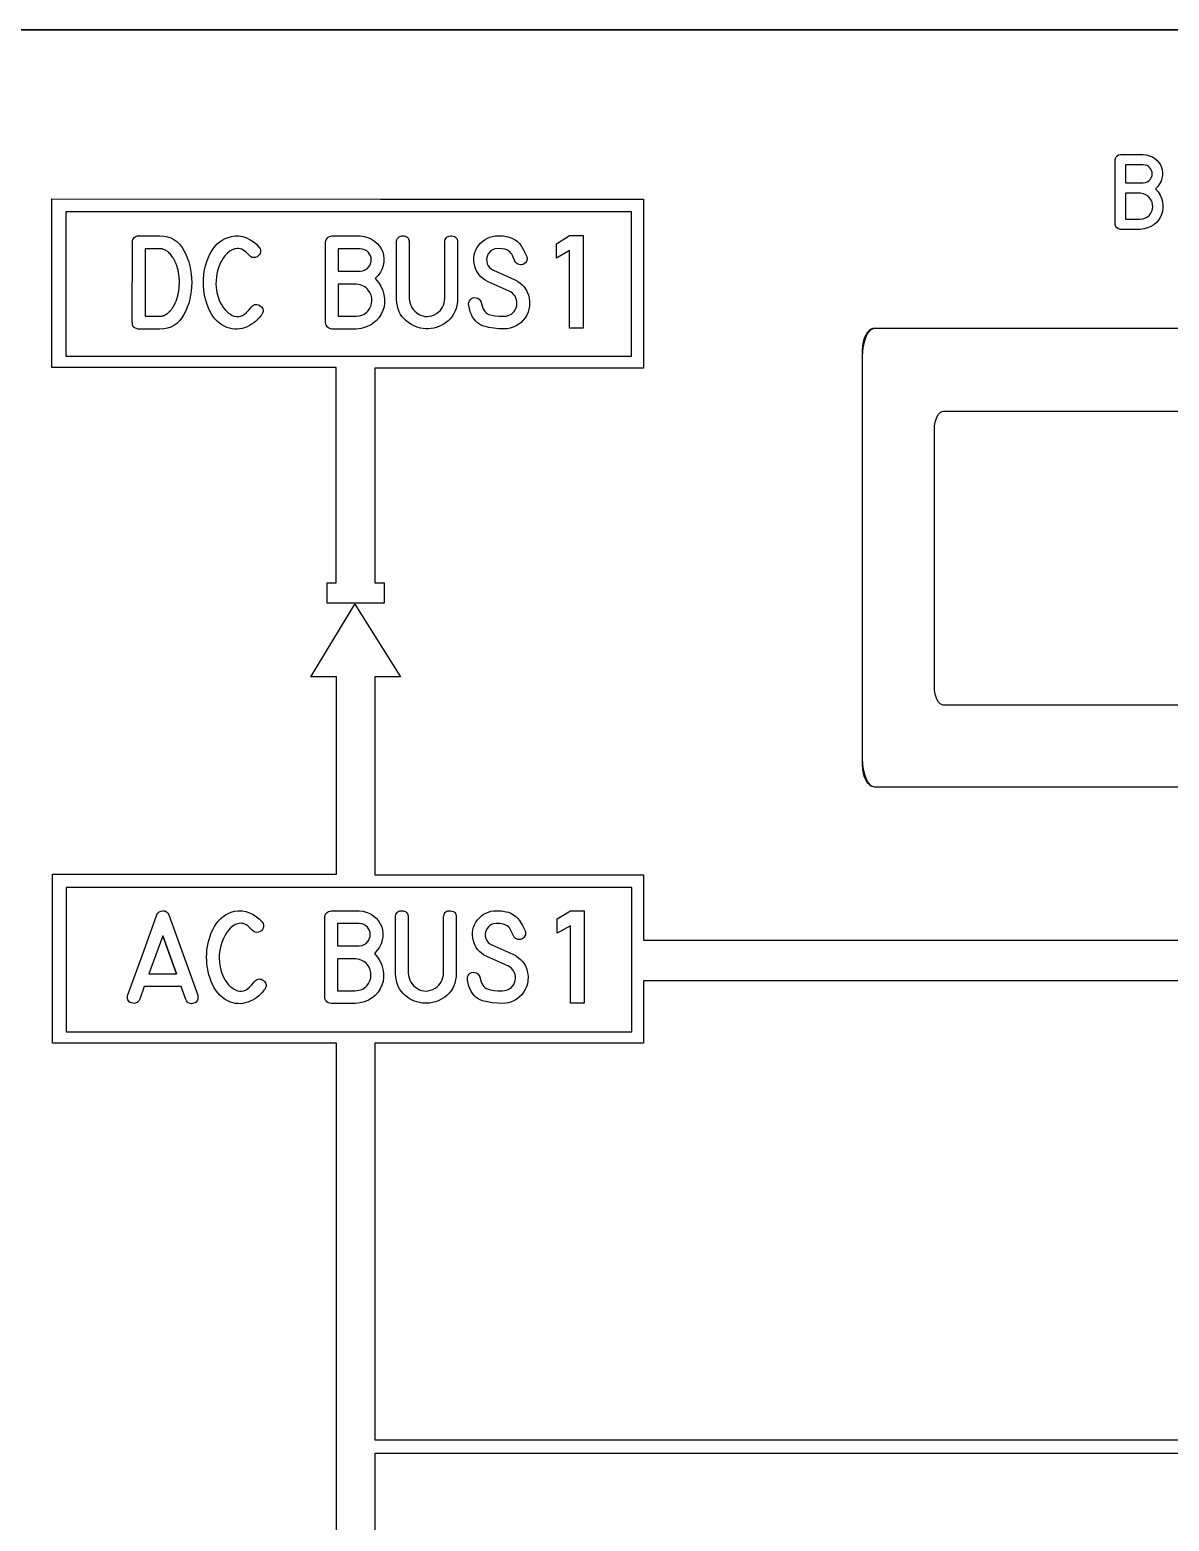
# Model space of a CAD drawing. Extents: x 27 to 704, y 10 to 614.
# Drawn here: x 251.2 to 301.4, y 299.1 to 364.7 of the extents above; entities that cross this region are included whole.
import ezdxf

# ---------------------------------------------------------------- set-up
doc = ezdxf.new("R2010")
doc.units = 0
for name, color, linetype in [('_BACKPANEL', 5, 'CONTINUOUS'), ('_ENGRAVING', 105, 'CONTINUOUS'), ('_TOPLAYER', 1, 'CONTINUOUS')]:
    doc.layers.add(name, color=color, linetype=linetype)

msp = doc.modelspace()

# ---------------------------------------------------------------- linework, layer by layer
at = {"layer": '_BACKPANEL'}
msp.add_lwpolyline([(526.323, 364.71), (526.323, 359.871), (526.323, 350.191), (526.323, 340.512), (526.323, 267.915), (526.323, 258.235), (203.984, 258.235), (203.984, 267.915), (203.984, 340.512), (203.984, 350.191), (203.984, 359.871), (203.984, 364.71)], close=True, dxfattribs=at)
msp.add_lwpolyline([(318.873, 331.383), (288.399, 331.383), (288.345, 331.388), (288.293, 331.403), (288.243, 331.427), (288.195, 331.46), (288.106, 331.551), (288.028, 331.671), (287.964, 331.816), (287.916, 331.983), (287.885, 332.168), (287.875, 332.366), (287.875, 350.6), (287.885, 350.798), (287.916, 350.983), (287.964, 351.15), (288.028, 351.295), (288.106, 351.415), (288.195, 351.506), (288.243, 351.539), (288.293, 351.563), (288.345, 351.578), (288.399, 351.583), (318.873, 351.583)], dxfattribs=at)
at = {"layer": '_ENGRAVING'}
for points in [[(300.232, 359.231), (300.379, 359.21), (300.514, 359.172), (300.637, 359.117), (300.747, 359.046), (300.844, 358.962), (300.924, 358.87), (300.989, 358.77), (301.037, 358.661), (301.068, 358.547), (301.083, 358.429), (301.079, 358.307), (301.059, 358.182), (301.019, 358.058), (300.958, 357.938), (300.876, 357.824), (300.774, 357.715), (300.886, 357.582), (300.976, 357.443), (301.041, 357.299), (301.084, 357.15), (301.104, 357.001), (301.105, 356.857), (301.085, 356.718), (301.046, 356.583), (300.987, 356.457), (300.91, 356.34), (300.815, 356.233), (300.701, 356.136), (300.571, 356.054), (300.427, 355.992), (300.267, 355.95), (300.093, 355.928), (300.088, 355.928), (299.23, 355.928), (299.141, 355.952), (299.074, 355.997), (299.027, 356.064), (299.001, 356.152), (299.001, 359.002), (299.026, 359.092), (299.046, 359.128), (299.072, 359.16), (299.14, 359.206), (299.23, 359.231)], [(300.232, 358.773), (299.458, 358.773), (299.458, 357.978), (300.237, 357.978), (300.33, 357.995), (300.411, 358.025), (300.479, 358.067), (300.534, 358.122), (300.577, 358.185), (300.607, 358.25), (300.625, 358.317), (300.63, 358.387), (300.622, 358.456), (300.603, 358.522), (300.571, 358.585), (300.527, 358.645), (300.471, 358.697), (300.403, 358.736), (300.324, 358.761)], [(266.641, 357.262), (278.221, 357.262), (278.221, 349.825), (266.392, 349.825), (266.392, 348.827), (266.39, 340.371), (266.81, 340.371), (266.81, 339.471), (264.288, 339.471), (264.288, 340.371), (264.695, 340.371), (264.687, 349.846), (252.173, 349.846), (252.173, 357.282)], [(300.088, 356.384), (300.217, 356.4), (300.33, 356.434), (300.426, 356.488), (300.506, 356.562), (300.569, 356.647), (300.615, 356.737), (300.644, 356.831), (300.655, 356.93), (300.649, 357.03), (300.626, 357.126), (300.584, 357.22), (300.526, 357.31), (300.449, 357.39), (300.353, 357.453), (300.24, 357.497), (300.108, 357.525), (299.458, 357.525), (299.458, 356.384)], [(252.787, 350.346), (277.698, 350.346), (277.698, 356.696), (252.787, 356.696)], [(255.992, 355.647), (256.932, 355.647), (257.102, 355.637), (257.261, 355.607), (257.409, 355.556), (257.545, 355.486), (257.671, 355.396), (257.786, 355.286), (257.89, 355.156), (257.983, 355.005), (258.064, 354.843), (258.135, 354.677), (258.196, 354.506), (258.245, 354.332), (258.283, 354.153), (258.31, 353.971), (258.327, 353.785), (258.332, 353.594), (258.327, 353.404), (258.31, 353.217), (258.283, 353.035), (258.244, 352.857), (258.195, 352.682), (258.135, 352.512), (258.064, 352.346), (257.982, 352.183), (257.889, 352.033), (257.785, 351.903), (257.67, 351.792), (257.544, 351.702), (257.407, 351.632), (257.26, 351.582), (257.102, 351.552), (256.932, 351.542), (255.992, 351.542), (255.996, 351.542), (255.992, 351.542), (255.92, 351.554), (255.829, 351.59), (255.794, 351.616), (255.765, 351.647), (255.742, 351.684), (255.726, 351.726), (255.714, 351.827), (255.712, 351.827), (255.714, 355.366), (255.712, 355.382), (255.72, 355.435), (255.737, 355.484), (255.763, 355.529), (255.799, 355.569), (255.842, 355.603), (255.888, 355.627), (255.939, 355.642), (255.994, 355.647)], [(261.413, 352.183), (261.395, 352.157), (261.385, 352.143), (261.377, 352.131), (261.306, 352.042), (261.23, 351.959), (261.148, 351.883), (261.061, 351.814), (260.968, 351.751), (260.871, 351.695), (260.768, 351.646), (260.659, 351.603), (260.548, 351.57), (260.438, 351.548), (260.328, 351.537), (260.218, 351.539), (260.109, 351.552), (260, 351.576), (259.892, 351.612), (259.784, 351.66), (259.662, 351.728), (259.55, 351.807), (259.445, 351.897), (259.349, 351.998), (259.261, 352.11), (259.182, 352.232), (259.111, 352.366), (259.048, 352.51), (258.993, 352.661), (258.947, 352.813), (258.909, 352.966), (258.88, 353.121), (258.859, 353.277), (258.846, 353.435), (258.842, 353.595), (258.846, 353.756), (258.859, 353.916), (258.88, 354.072), (258.909, 354.226), (258.947, 354.376), (258.994, 354.522), (259.049, 354.666), (259.113, 354.806), (259.186, 354.943), (259.267, 355.072), (259.356, 355.188), (259.454, 355.292), (259.561, 355.383), (259.677, 355.461), (259.801, 355.527), (259.934, 355.58), (260.075, 355.621), (260.243, 355.646), (260.41, 355.643), (260.577, 355.613), (260.744, 355.555), (260.903, 355.477), (261.048, 355.383), (261.177, 355.276), (261.291, 355.154), (261.301, 355.14), (261.338, 355.078), (261.357, 355.014), (261.357, 354.946), (261.339, 354.876), (261.307, 354.811), (261.263, 354.759), (261.208, 354.721), (261.141, 354.697), (261.066, 354.687), (260.994, 354.7), (260.924, 354.733), (260.858, 354.789), (260.725, 354.925), (260.66, 354.978), (260.595, 355.02), (260.531, 355.053), (260.468, 355.075), (260.405, 355.087), (260.343, 355.089), (260.222, 355.072), (260.108, 355.032), (260.001, 354.97), (259.899, 354.885), (259.806, 354.782), (259.72, 354.666), (259.643, 354.535), (259.574, 354.392), (259.515, 354.244), (259.469, 354.101), (259.435, 353.962), (259.414, 353.829), (259.401, 353.682), (259.398, 353.535), (259.405, 353.388), (259.421, 353.241), (259.449, 353.095), (259.488, 352.954), (259.539, 352.817), (259.602, 352.684), (259.664, 352.575), (259.73, 352.477), (259.799, 352.39), (259.873, 352.313), (259.95, 352.247), (260.032, 352.191), (260.117, 352.146), (260.206, 352.112), (260.297, 352.092), (260.387, 352.091), (260.477, 352.107), (260.566, 352.142), (260.655, 352.195), (260.743, 352.266), (260.831, 352.355), (260.918, 352.462), (260.956, 352.514), (261.003, 352.56), (261.051, 352.595), (261.099, 352.618), (261.149, 352.629), (261.199, 352.629), (261.249, 352.616), (261.3, 352.593), (261.352, 352.557), (261.399, 352.515), (261.434, 352.472), (261.458, 352.427), (261.472, 352.381), (261.474, 352.334), (261.465, 352.285), (261.444, 352.235)], [(265.743, 355.647), (265.925, 355.62), (266.092, 355.573), (266.244, 355.505), (266.381, 355.416), (266.5, 355.312), (266.6, 355.197), (266.679, 355.073), (266.739, 354.938), (266.778, 354.796), (266.796, 354.649), (266.792, 354.498), (266.766, 354.343), (266.717, 354.188), (266.641, 354.04), (266.54, 353.898), (266.414, 353.763), (266.553, 353.597), (266.663, 353.425), (266.745, 353.246), (266.797, 353.061), (266.822, 352.876), (266.823, 352.697), (266.799, 352.524), (266.75, 352.357), (266.677, 352.199), (266.582, 352.054), (266.464, 351.921), (266.324, 351.8), (266.246, 351.746), (266.163, 351.699), (265.984, 351.622), (265.786, 351.569), (265.571, 351.542), (265.565, 351.542), (264.503, 351.542), (264.445, 351.554), (264.393, 351.572), (264.348, 351.597), (264.309, 351.629), (264.277, 351.667), (264.251, 351.711), (264.232, 351.763), (264.219, 351.821), (264.219, 355.362), (264.231, 355.421), (264.25, 355.473), (264.275, 355.519), (264.307, 355.557), (264.346, 355.59), (264.391, 355.615), (264.444, 355.634), (264.503, 355.647)], [(270.04, 352.895), (270.04, 352.855), (270.032, 352.734), (270.005, 352.586), (269.969, 352.448), (269.922, 352.32), (269.864, 352.202), (269.797, 352.093), (269.718, 351.995), (269.63, 351.907), (269.53, 351.83), (269.425, 351.761), (269.318, 351.703), (269.21, 351.655), (269.099, 351.616), (268.987, 351.586), (268.873, 351.567), (268.757, 351.557), (268.64, 351.557), (268.523, 351.567), (268.408, 351.586), (268.296, 351.615), (268.187, 351.653), (268.08, 351.701), (267.976, 351.759), (267.874, 351.826), (267.774, 351.903), (267.682, 351.989), (267.601, 352.085), (267.53, 352.19), (267.472, 352.304), (267.424, 352.428), (267.387, 352.561), (267.362, 352.703), (267.348, 352.855), (267.348, 352.895), (267.348, 355.366), (267.354, 355.423), (267.37, 355.474), (267.396, 355.523), (267.426, 355.564), (267.46, 355.596), (267.498, 355.621), (267.539, 355.638), (267.585, 355.647), (267.635, 355.648), (267.688, 355.641), (267.741, 355.627), (267.786, 355.607), (267.824, 355.581), (267.855, 355.55), (267.88, 355.513), (267.897, 355.47), (267.908, 355.421), (267.911, 355.366), (267.911, 352.895), (267.924, 352.783), (267.948, 352.679), (267.982, 352.582), (268.027, 352.492), (268.083, 352.409), (268.15, 352.334), (268.227, 352.266), (268.315, 352.205), (268.41, 352.156), (268.505, 352.121), (268.602, 352.101), (268.7, 352.096), (268.799, 352.106), (268.899, 352.131), (269, 352.171), (269.103, 352.225), (269.19, 352.285), (269.264, 352.352), (269.326, 352.427), (269.376, 352.51), (269.415, 352.599), (269.445, 352.693), (269.466, 352.792), (269.479, 352.895), (269.479, 355.366), (269.483, 355.42), (269.497, 355.478), (269.519, 355.526), (269.546, 355.567), (269.581, 355.599), (269.622, 355.623), (269.669, 355.638), (269.723, 355.644), (269.784, 355.643), (269.844, 355.633), (269.896, 355.616), (269.94, 355.592), (269.976, 355.561), (270.004, 355.523), (270.024, 355.478), (270.036, 355.426), (270.04, 355.366)], [(272.536, 353.727), (272.567, 353.713), (272.603, 353.694), (272.635, 353.676), (272.666, 353.657), (272.699, 353.638), (272.793, 353.57), (272.878, 353.496), (272.953, 353.415), (273.019, 353.328), (273.076, 353.234), (273.123, 353.135), (273.16, 353.029), (273.188, 352.917), (273.21, 352.734), (273.204, 352.546), (273.181, 352.412), (273.141, 352.284), (273.085, 352.16), (273.014, 352.042), (272.929, 351.933), (272.835, 351.837), (272.73, 351.754), (272.615, 351.684), (272.485, 351.625), (272.353, 351.582), (272.219, 351.556), (272.082, 351.548), (271.853, 351.555), (271.63, 351.578), (271.411, 351.615), (271.198, 351.667), (271.096, 351.703), (271.002, 351.752), (270.916, 351.813), (270.837, 351.886), (270.765, 351.972), (270.702, 352.071), (270.645, 352.182), (270.597, 352.306), (270.561, 352.442), (270.533, 352.582), (270.526, 352.652), (270.536, 352.718), (270.561, 352.779), (270.604, 352.837), (270.657, 352.883), (270.717, 352.913), (270.782, 352.925), (270.854, 352.921), (270.927, 352.897), (270.988, 352.856), (271.037, 352.798), (271.074, 352.724), (271.08, 352.706), (271.137, 352.511), (271.172, 352.43), (271.211, 352.359), (271.255, 352.3), (271.304, 352.251), (271.357, 352.214), (271.414, 352.187), (271.545, 352.151), (271.7, 352.126), (271.877, 352.113), (272.078, 352.111), (272.172, 352.117), (272.259, 352.134), (272.337, 352.163), (272.408, 352.203), (272.472, 352.255), (272.527, 352.319), (272.575, 352.393), (272.615, 352.48), (272.641, 352.563), (272.652, 352.648), (272.651, 352.734), (272.635, 352.822), (272.608, 352.907), (272.57, 352.984), (272.521, 353.054), (272.462, 353.117), (272.395, 353.166), (272.31, 353.211), (271.385, 353.618), (271.355, 353.634), (271.248, 353.698), (271.15, 353.767), (271.064, 353.843), (270.988, 353.925), (270.923, 354.014), (270.869, 354.109), (270.825, 354.21), (270.792, 354.318), (270.766, 354.444), (270.754, 354.568), (270.756, 354.688), (270.772, 354.805), (270.803, 354.918), (270.847, 355.028), (270.906, 355.135), (270.979, 355.239), (271.062, 355.334), (271.152, 355.417), (271.248, 355.487), (271.35, 355.545), (271.458, 355.589), (271.573, 355.621), (271.694, 355.64), (271.821, 355.647), (272.04, 355.641), (272.248, 355.601), (272.348, 355.576), (272.45, 355.536), (272.568, 355.472), (272.672, 355.396), (272.761, 355.309), (272.835, 355.212), (272.962, 354.997), (273.077, 354.765), (273.095, 354.713), (273.102, 354.665), (273.101, 354.619), (273.092, 354.575), (273.075, 354.534), (273.025, 354.458), (272.983, 354.422), (272.93, 354.391), (272.874, 354.374), (272.816, 354.369), (272.755, 354.378), (272.697, 354.398), (272.646, 354.432), (272.602, 354.479), (272.565, 354.538), (272.455, 354.776), (272.422, 354.834), (272.384, 354.887), (272.34, 354.935), (272.29, 354.977), (272.205, 355.024), (272.114, 355.057), (271.984, 355.079), (271.801, 355.085), (271.675, 355.069), (271.618, 355.051), (271.565, 355.025), (271.515, 354.993), (271.47, 354.953), (271.391, 354.853), (271.351, 354.778), (271.326, 354.698), (271.315, 354.614), (271.32, 354.526), (271.343, 354.421), (271.385, 354.329), (271.447, 354.249), (271.527, 354.181), (271.545, 354.168), (271.567, 354.155), (271.589, 354.145), (271.613, 354.135)], [(275.575, 351.584), (274.971, 351.584), (274.971, 354.997), (274.393, 354.669), (274.393, 355.297), (274.971, 355.655), (275.575, 355.655)], [(256.932, 352.107), (256.94, 352.107), (256.95, 352.107), (256.957, 352.108), (256.966, 352.109), (256.975, 352.11), (256.986, 352.111), (256.994, 352.112), (257.004, 352.113), (257.012, 352.114), (257.022, 352.115), (257.038, 352.119), (257.046, 352.122), (257.056, 352.127), (257.065, 352.128), (257.076, 352.131), (257.084, 352.133), (257.094, 352.137), (257.112, 352.145), (257.132, 352.153), (257.14, 352.156), (257.15, 352.161), (257.166, 352.171), (257.186, 352.181), (257.194, 352.186), (257.204, 352.193), (257.222, 352.205), (257.231, 352.21), (257.242, 352.217), (257.25, 352.223), (257.26, 352.231), (257.268, 352.236), (257.278, 352.243), (257.298, 352.259), (257.314, 352.275), (257.322, 352.284), (257.332, 352.294), (257.34, 352.302), (257.35, 352.312), (257.368, 352.328), (257.376, 352.336), (257.386, 352.346), (257.394, 352.355), (257.404, 352.366), (257.42, 352.386), (257.437, 352.408), (257.453, 352.43), (257.461, 352.441), (257.471, 352.452), (257.478, 352.464), (257.487, 352.476), (257.494, 352.489), (257.503, 352.502), (257.519, 352.526), (257.526, 352.539), (257.535, 352.552), (257.542, 352.565), (257.551, 352.578), (257.563, 352.604), (257.57, 352.618), (257.579, 352.634), (257.586, 352.647), (257.595, 352.662), (257.6, 352.676), (257.607, 352.692), (257.621, 352.722), (257.635, 352.754), (257.64, 352.77), (257.647, 352.787), (257.652, 352.803), (257.659, 352.821), (257.669, 352.853), (257.674, 352.869), (257.681, 352.887), (257.691, 352.921), (257.703, 352.955), (257.706, 352.972), (257.711, 352.991), (257.715, 353.008), (257.721, 353.027), (257.724, 353.042), (257.729, 353.061), (257.735, 353.099), (257.738, 353.116), (257.743, 353.135), (257.745, 353.152), (257.749, 353.171), (257.755, 353.209), (257.758, 353.227), (257.763, 353.248), (257.767, 353.286), (257.768, 353.303), (257.771, 353.324), (257.775, 353.362), (257.777, 353.4), (257.779, 353.44), (257.781, 353.478), (257.782, 353.497), (257.785, 353.518), (257.786, 353.535), (257.787, 353.556), (257.787, 353.574), (257.787, 353.594), (257.787, 353.613), (257.787, 353.632), (257.786, 353.651), (257.785, 353.672), (257.785, 353.69), (257.785, 353.711), (257.781, 353.751), (257.779, 353.787), (257.775, 353.829), (257.773, 353.865), (257.769, 353.903), (257.766, 353.921), (257.765, 353.941), (257.757, 353.979), (257.753, 353.996), (257.751, 354.015), (257.745, 354.053), (257.739, 354.091), (257.729, 354.127), (257.723, 354.161), (257.717, 354.178), (257.713, 354.198), (257.707, 354.215), (257.703, 354.234), (257.693, 354.268), (257.683, 354.302), (257.676, 354.317), (257.671, 354.334), (257.659, 354.368), (257.647, 354.4), (257.64, 354.415), (257.635, 354.432), (257.627, 354.446), (257.621, 354.462), (257.607, 354.492), (257.595, 354.52), (257.581, 354.55), (257.573, 354.563), (257.567, 354.576), (257.551, 354.604), (257.535, 354.63), (257.526, 354.643), (257.519, 354.657), (257.503, 354.681), (257.495, 354.693), (257.489, 354.705), (257.455, 354.751), (257.423, 354.795), (257.388, 354.835), (257.352, 354.873), (257.318, 354.907), (257.28, 354.937), (257.242, 354.967), (257.204, 354.993), (257.168, 355.015), (257.132, 355.033), (257.094, 355.047), (257.056, 355.061), (257.038, 355.066), (257.022, 355.073), (256.986, 355.079), (256.95, 355.081), (256.94, 355.081), (256.932, 355.081), (256.273, 355.081), (256.273, 352.107)], [(265.743, 355.077), (264.784, 355.077), (264.784, 354.089), (265.749, 354.089), (265.865, 354.11), (265.965, 354.147), (266.049, 354.2), (266.117, 354.269), (266.17, 354.347), (266.207, 354.428), (266.229, 354.511), (266.235, 354.597), (266.226, 354.683), (266.202, 354.765), (266.162, 354.844), (266.108, 354.918), (266.039, 354.982), (265.955, 355.031), (265.856, 355.062)], [(265.565, 352.109), (265.725, 352.128), (265.864, 352.171), (265.926, 352.202), (265.983, 352.238), (266.035, 352.281), (266.082, 352.33), (266.16, 352.436), (266.217, 352.547), (266.253, 352.665), (266.267, 352.788), (266.259, 352.911), (266.23, 353.031), (266.179, 353.147), (266.106, 353.26), (266.061, 353.312), (266.011, 353.359), (265.955, 353.4), (265.893, 353.436), (265.752, 353.492), (265.589, 353.526), (264.784, 353.526), (264.784, 352.109)], [(252.807, 320.608), (277.718, 320.608), (277.718, 326.958), (252.807, 326.958)], [(255.518, 322.235), (256.155, 323.995), (256.795, 325.755), (256.836, 325.835), (256.893, 325.892), (256.966, 325.926), (257.055, 325.939), (257.145, 325.928), (257.218, 325.894), (257.276, 325.836), (257.318, 325.755), (258.593, 322.225), (258.603, 322.158), (258.604, 322.097), (258.597, 322.042), (258.58, 321.994), (258.554, 321.952), (258.519, 321.915), (258.475, 321.886), (258.422, 321.862), (258.366, 321.847), (258.313, 321.842), (258.264, 321.847), (258.217, 321.863), (258.175, 321.889), (258.135, 321.926), (258.099, 321.973), (258.066, 322.03), (257.861, 322.601), (256.24, 322.601), (256.041, 322.044), (256.008, 321.986), (255.971, 321.939), (255.93, 321.903), (255.887, 321.877), (255.84, 321.862), (255.79, 321.857), (255.736, 321.863), (255.679, 321.879), (255.625, 321.904), (255.581, 321.934), (255.546, 321.97), (255.521, 322.012), (255.506, 322.059), (255.5, 322.112), (255.504, 322.171)], [(261.546, 322.489), (261.528, 322.463), (261.518, 322.449), (261.511, 322.437), (261.44, 322.348), (261.364, 322.266), (261.282, 322.19), (261.196, 322.121), (261.104, 322.058), (261.006, 322.003), (260.904, 321.953), (260.796, 321.911), (260.685, 321.878), (260.575, 321.856), (260.465, 321.846), (260.356, 321.847), (260.247, 321.86), (260.139, 321.884), (260.031, 321.92), (259.923, 321.968), (259.803, 322.036), (259.69, 322.114), (259.586, 322.204), (259.491, 322.304), (259.403, 322.416), (259.324, 322.538), (259.253, 322.671), (259.19, 322.814), (259.136, 322.964), (259.09, 323.116), (259.053, 323.269), (259.023, 323.423), (259.002, 323.579), (258.99, 323.736), (258.986, 323.895), (258.99, 324.055), (259.002, 324.214), (259.023, 324.37), (259.053, 324.523), (259.091, 324.673), (259.137, 324.819), (259.192, 324.962), (259.256, 325.102), (259.328, 325.238), (259.408, 325.366), (259.498, 325.482), (259.595, 325.586), (259.702, 325.676), (259.817, 325.754), (259.941, 325.82), (260.073, 325.872), (260.214, 325.913), (260.381, 325.938), (260.547, 325.935), (260.714, 325.905), (260.88, 325.848), (261.039, 325.769), (261.182, 325.676), (261.311, 325.569), (261.425, 325.448), (261.435, 325.434), (261.472, 325.372), (261.49, 325.308), (261.491, 325.241), (261.473, 325.171), (261.44, 325.106), (261.397, 325.055), (261.342, 325.017), (261.276, 324.992), (261.201, 324.983), (261.129, 324.995), (261.06, 325.029), (260.993, 325.084), (260.861, 325.22), (260.796, 325.272), (260.732, 325.315), (260.668, 325.347), (260.605, 325.369), (260.542, 325.382), (260.48, 325.384), (260.36, 325.366), (260.247, 325.327), (260.139, 325.265), (260.039, 325.18), (259.945, 325.077), (259.86, 324.961), (259.783, 324.832), (259.715, 324.689), (259.656, 324.542), (259.61, 324.399), (259.577, 324.261), (259.555, 324.128), (259.542, 323.982), (259.539, 323.836), (259.546, 323.689), (259.562, 323.542), (259.59, 323.397), (259.629, 323.256), (259.68, 323.12), (259.742, 322.988), (259.804, 322.88), (259.87, 322.782), (259.939, 322.695), (260.012, 322.618), (260.089, 322.552), (260.17, 322.497), (260.255, 322.452), (260.344, 322.418), (260.435, 322.398), (260.524, 322.397), (260.614, 322.413), (260.703, 322.448), (260.791, 322.5), (260.879, 322.571), (260.966, 322.66), (261.053, 322.766), (261.091, 322.818), (261.138, 322.864), (261.186, 322.899), (261.234, 322.922), (261.283, 322.933), (261.333, 322.932), (261.383, 322.92), (261.434, 322.897), (261.486, 322.861), (261.532, 322.819), (261.567, 322.776), (261.592, 322.732), (261.605, 322.686), (261.607, 322.639), (261.598, 322.59), (261.578, 322.54)], [(265.703, 325.939), (265.885, 325.912), (266.051, 325.865), (266.202, 325.798), (266.339, 325.709), (266.458, 325.605), (266.557, 325.491), (266.636, 325.367), (266.696, 325.233), (266.735, 325.091), (266.752, 324.945), (266.748, 324.795), (266.723, 324.64), (266.673, 324.486), (266.599, 324.338), (266.498, 324.197), (266.372, 324.062), (266.51, 323.897), (266.62, 323.726), (266.701, 323.548), (266.753, 323.363), (266.779, 323.179), (266.78, 323), (266.755, 322.828), (266.707, 322.662), (266.634, 322.505), (266.539, 322.36), (266.422, 322.228), (266.282, 322.108), (266.204, 322.054), (266.122, 322.006), (265.943, 321.929), (265.747, 321.877), (265.532, 321.85), (265.526, 321.85), (264.468, 321.85), (264.41, 321.862), (264.359, 321.88), (264.314, 321.905), (264.275, 321.936), (264.243, 321.974), (264.218, 322.019), (264.198, 322.07), (264.186, 322.128), (264.186, 325.655), (264.198, 325.714), (264.216, 325.766), (264.241, 325.811), (264.273, 325.85), (264.312, 325.882), (264.357, 325.907), (264.409, 325.926), (264.468, 325.939)], [(269.983, 323.198), (269.983, 323.158), (269.975, 323.038), (269.949, 322.89), (269.913, 322.753), (269.866, 322.625), (269.809, 322.507), (269.741, 322.399), (269.663, 322.302), (269.575, 322.214), (269.476, 322.137), (269.371, 322.069), (269.265, 322.011), (269.157, 321.962), (269.047, 321.923), (268.935, 321.894), (268.821, 321.875), (268.706, 321.865), (268.589, 321.865), (268.473, 321.875), (268.359, 321.894), (268.247, 321.922), (268.138, 321.961), (268.031, 322.008), (267.927, 322.066), (267.826, 322.133), (267.727, 322.209), (267.635, 322.295), (267.554, 322.391), (267.484, 322.495), (267.425, 322.609), (267.378, 322.732), (267.342, 322.865), (267.316, 323.007), (267.302, 323.158), (267.302, 323.198), (267.302, 325.659), (267.308, 325.716), (267.324, 325.767), (267.35, 325.815), (267.38, 325.856), (267.414, 325.889), (267.451, 325.913), (267.493, 325.93), (267.538, 325.939), (267.588, 325.94), (267.641, 325.933), (267.693, 325.919), (267.738, 325.899), (267.777, 325.874), (267.808, 325.842), (267.832, 325.805), (267.849, 325.762), (267.86, 325.714), (267.863, 325.659), (267.863, 323.198), (267.876, 323.086), (267.9, 322.983), (267.934, 322.886), (267.979, 322.796), (268.035, 322.714), (268.101, 322.639), (268.178, 322.571), (268.266, 322.511), (268.36, 322.461), (268.455, 322.427), (268.551, 322.407), (268.649, 322.402), (268.747, 322.412), (268.847, 322.437), (268.948, 322.476), (269.051, 322.531), (269.137, 322.59), (269.211, 322.657), (269.273, 322.732), (269.322, 322.814), (269.361, 322.903), (269.391, 322.997), (269.412, 323.095), (269.425, 323.198), (269.425, 325.659), (269.428, 325.713), (269.443, 325.77), (269.464, 325.819), (269.492, 325.859), (269.526, 325.891), (269.567, 325.915), (269.615, 325.93), (269.668, 325.936), (269.729, 325.935), (269.788, 325.925), (269.84, 325.908), (269.884, 325.885), (269.92, 325.854), (269.948, 325.816), (269.967, 325.771), (269.979, 325.719), (269.983, 325.659)], [(272.47, 324.026), (272.501, 324.012), (272.537, 323.994), (272.569, 323.976), (272.6, 323.957), (272.633, 323.938), (272.726, 323.87), (272.811, 323.796), (272.886, 323.716), (272.951, 323.629), (273.008, 323.536), (273.054, 323.437), (273.092, 323.331), (273.12, 323.22), (273.142, 323.037), (273.136, 322.85), (273.112, 322.717), (273.072, 322.589), (273.017, 322.466), (272.946, 322.348), (272.862, 322.239), (272.768, 322.144), (272.663, 322.061), (272.549, 321.992), (272.42, 321.932), (272.288, 321.89), (272.154, 321.865), (272.018, 321.856), (271.79, 321.864), (271.567, 321.886), (271.349, 321.923), (271.137, 321.975), (271.036, 322.011), (270.942, 322.059), (270.856, 322.12), (270.777, 322.193), (270.706, 322.279), (270.643, 322.377), (270.587, 322.488), (270.538, 322.611), (270.503, 322.746), (270.475, 322.886), (270.468, 322.956), (270.477, 323.021), (270.503, 323.083), (270.545, 323.14), (270.599, 323.186), (270.658, 323.216), (270.723, 323.228), (270.795, 323.224), (270.867, 323.199), (270.928, 323.159), (270.977, 323.102), (271.014, 323.028), (271.02, 323.01), (271.076, 322.815), (271.111, 322.734), (271.151, 322.664), (271.195, 322.605), (271.243, 322.557), (271.296, 322.519), (271.353, 322.493), (271.483, 322.457), (271.637, 322.432), (271.814, 322.419), (272.014, 322.417), (272.108, 322.423), (272.194, 322.44), (272.272, 322.469), (272.343, 322.509), (272.406, 322.561), (272.461, 322.624), (272.509, 322.698), (272.549, 322.784), (272.574, 322.867), (272.586, 322.951), (272.584, 323.037), (272.569, 323.125), (272.542, 323.209), (272.504, 323.287), (272.455, 323.357), (272.396, 323.419), (272.329, 323.468), (272.245, 323.513), (271.324, 323.918), (271.294, 323.934), (271.187, 323.997), (271.09, 324.067), (271.004, 324.142), (270.928, 324.224), (270.863, 324.313), (270.809, 324.407), (270.766, 324.508), (270.733, 324.615), (270.707, 324.741), (270.695, 324.864), (270.697, 324.984), (270.713, 325.1), (270.743, 325.213), (270.788, 325.323), (270.846, 325.429), (270.919, 325.532), (271.002, 325.628), (271.091, 325.71), (271.187, 325.78), (271.288, 325.837), (271.396, 325.882), (271.51, 325.913), (271.631, 325.932), (271.758, 325.939), (271.976, 325.933), (272.183, 325.894), (272.283, 325.868), (272.384, 325.829), (272.502, 325.764), (272.605, 325.689), (272.694, 325.603), (272.768, 325.505), (272.895, 325.291), (273.009, 325.06), (273.026, 325.008), (273.033, 324.961), (273.032, 324.915), (273.023, 324.872), (273.007, 324.831), (272.957, 324.755), (272.915, 324.719), (272.862, 324.688), (272.807, 324.671), (272.749, 324.666), (272.688, 324.675), (272.63, 324.695), (272.579, 324.729), (272.536, 324.775), (272.499, 324.835), (272.389, 325.071), (272.357, 325.129), (272.319, 325.182), (272.275, 325.229), (272.225, 325.272), (272.14, 325.319), (272.05, 325.352), (271.921, 325.374), (271.738, 325.38), (271.612, 325.364), (271.555, 325.345), (271.502, 325.32), (271.453, 325.287), (271.408, 325.248), (271.33, 325.148), (271.29, 325.073), (271.264, 324.994), (271.254, 324.91), (271.258, 324.823), (271.282, 324.718), (271.324, 324.626), (271.385, 324.546), (271.465, 324.479), (271.483, 324.466), (271.505, 324.453), (271.527, 324.443), (271.551, 324.433)], [(275.613, 321.865), (275.009, 321.865), (275.009, 325.279), (274.431, 324.951), (274.431, 325.578), (275.009, 325.937), (275.613, 325.937)], [(265.703, 325.372), (264.749, 325.372), (264.749, 324.387), (265.709, 324.387), (265.825, 324.408), (265.924, 324.445), (266.008, 324.498), (266.076, 324.566), (266.129, 324.644), (266.166, 324.724), (266.187, 324.808), (266.194, 324.894), (266.185, 324.979), (266.16, 325.061), (266.121, 325.139), (266.067, 325.213), (265.998, 325.277), (265.915, 325.325), (265.816, 325.357)], [(257.658, 323.162), (257.053, 324.839), (256.445, 323.162)], [(257.053, 324.839), (257.658, 323.162)], [(265.526, 322.415), (265.685, 322.434), (265.824, 322.477), (265.886, 322.507), (265.943, 322.544), (265.995, 322.586), (266.041, 322.635), (266.119, 322.74), (266.176, 322.852), (266.211, 322.968), (266.225, 323.091), (266.218, 323.214), (266.189, 323.334), (266.138, 323.449), (266.065, 323.561), (266.021, 323.613), (265.97, 323.66), (265.914, 323.701), (265.853, 323.737), (265.713, 323.793), (265.55, 323.827), (264.749, 323.827), (264.749, 322.415)]]:
    msp.add_lwpolyline(points, close=True, dxfattribs=at)
for points in [[(264.706, 298.037), (264.706, 320.107), (252.192, 320.107), (252.192, 327.544), (264.706, 327.544), (264.699, 336.233), (263.572, 336.233), (265.517, 339.433), (267.522, 336.233), (266.389, 336.233), (266.388, 327.512), (278.221, 327.512), (278.221, 324.646), (347.822, 324.646)], [(347.822, 322.846), (278.221, 322.846), (278.221, 320.108), (266.392, 320.108), (266.392, 320.034), (266.387, 320.027), (266.387, 302.641), (352.344, 302.641)], [(352.344, 302.045), (266.387, 302.045), (266.387, 298.037)]]:
    msp.add_lwpolyline(points, dxfattribs=at)
at = {"layer": '_TOPLAYER'}
for points in [[(346.184, 364.71), (298.346, 364.71), (298.216, 364.715), (298.087, 364.71), (206.257, 364.71)], [(318.856, 331.383), (288.415, 331.383), (288.36, 331.39), (288.306, 331.409), (288.255, 331.44), (288.205, 331.483), (288.158, 331.536), (288.113, 331.6), (288.033, 331.754), (287.967, 331.942), (287.917, 332.157), (287.886, 332.395), (287.875, 332.651), (287.875, 350.315), (287.886, 350.571), (287.917, 350.809), (287.967, 351.024), (288.033, 351.212), (288.113, 351.366), (288.158, 351.43), (288.205, 351.483), (288.255, 351.526), (288.306, 351.557), (288.36, 351.576), (288.415, 351.583), (318.856, 351.583)], [(315.607, 334.982), (291.465, 334.982), (291.421, 334.986), (291.378, 334.998), (291.298, 335.046), (291.225, 335.121), (291.162, 335.22), (291.109, 335.34), (291.07, 335.478), (291.045, 335.631), (291.036, 335.795), (291.036, 347.121), (291.045, 347.285), (291.07, 347.438), (291.109, 347.576), (291.162, 347.696), (291.225, 347.795), (291.298, 347.87), (291.378, 347.918), (291.421, 347.93), (291.465, 347.934), (315.607, 347.934)]]:
    msp.add_lwpolyline(points, dxfattribs=at)

doc.saveas('drawing.dxf')
